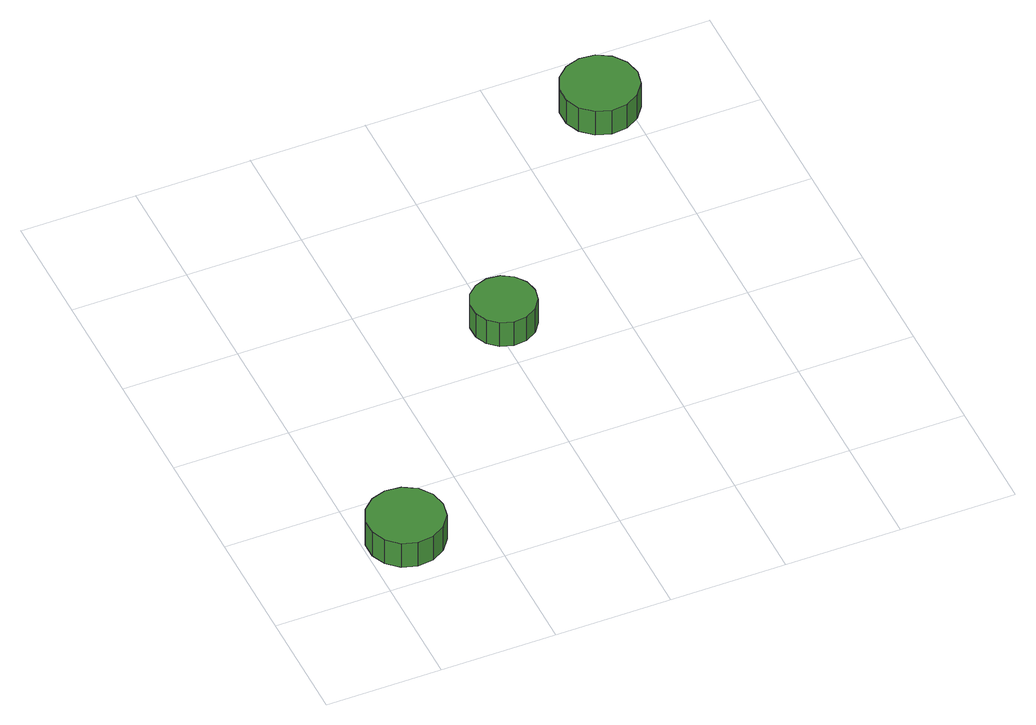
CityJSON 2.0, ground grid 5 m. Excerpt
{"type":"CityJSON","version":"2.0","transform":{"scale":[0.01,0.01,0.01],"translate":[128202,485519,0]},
"CityObjects":{
"tree1":{"type":"SolitaryVegetationObject","attributes":{"function":"something"},"geometry":[{"type":"MultiSurface","lod":"1","boundaries":[[[0,1,2,3,4,5,6,7,8,9,10,11,12,13,14]],[[15,16,17,18,19,20,21,22,23,24,25,26,27,28,29]],[[0,29,28,1]],[[1,28,27,2]],[[2,27,26,3]],[[3,26,25,4]],[[4,25,24,5]],[[5,24,23,6]],[[6,23,22,7]],[[7,22,21,8]],[[8,21,20,9]],[[9,20,19,10]],[[10,19,18,11]],[[11,18,17,12]],[[12,17,16,13]],[[13,16,15,14]],[[14,15,29,0]]]}]},
"tree2":{"type":"SolitaryVegetationObject","attributes":{"function":"something"},"geometry":[{"type":"MultiSurface","lod":"1","boundaries":[[[30,31,32,33,34,35,36,37,38,39,40,41,42,43,44]],[[45,46,47,48,49,50,51,52,53,54,55,56,57,58,59]],[[30,59,58,31]],[[31,58,57,32]],[[32,57,56,33]],[[33,56,55,34]],[[34,55,54,35]],[[35,54,53,36]],[[36,53,52,37]],[[37,52,51,38]],[[38,51,50,39]],[[39,50,49,40]],[[40,49,48,41]],[[41,48,47,42]],[[42,47,46,43]],[[43,46,45,44]],[[44,45,59,30]]]}]},
"tree3":{"type":"SolitaryVegetationObject","attributes":{"function":"something"},"geometry":[{"type":"MultiSurface","lod":"1","boundaries":[[[60,61,62,63,64,65,66,67,68,69,70,71,72,73,74]],[[75,76,77,78,79,80,81,82,83,84,85,86,87,88,89]],[[60,89,88,61]],[[61,88,87,62]],[[62,87,86,63]],[[63,86,85,64]],[[64,85,84,65]],[[65,84,83,66]],[[66,83,82,67]],[[67,82,81,68]],[[68,81,80,69]],[[69,80,79,70]],[[70,79,78,71]],[[71,78,77,72]],[[72,77,76,73]],[[73,76,75,74]],[[74,75,89,60]]]}]}
},
"vertices":[
[342,248,175],[328,315,175],[288,371,175],[228,405,175],[160,412,175],[95,391,175],[44,345,175],[16,283,175],[16,214,175],[44,151,175],[95,106,175],[160,84,175],[228,92,175],[288,126,175],[328,181,175],[328,181,46],[288,126,46],[228,92,46],[160,84,46],[95,106,46],[44,151,46],[16,214,46],[16,283,46],[44,345,46],[95,391,46],[160,412,46],[228,405,46],[288,371,46],[328,315,46],[342,248,46],
[1179,1234,174],[1167,1290,174],[1133,1336,174],[1084,1365,174],[1027,1371,174],[972,1353,174],[929,1315,174],[906,1263,174],[906,1205,174],[929,1153,174],[972,1114,174],[1027,1097,174],[1084,1103,174],[1133,1131,174],[1167,1178,174],[1167,1178,45],[1133,1131,45],[1084,1103,45],[1027,1097,45],[972,1114,45],[929,1153,45],[906,1205,45],[906,1263,45],[929,1315,45],[972,1353,45],[1027,1371,45],[1084,1365,45],[1133,1336,45],[1167,1290,45],[1179,1234,45],
[2056,2208,188],[2042,2275,188],[2001,2331,188],[1942,2365,188],[1874,2372,188],[1809,2351,188],[1758,2305,188],[1730,2243,188],[1730,2174,188],[1758,2112,188],[1809,2066,188],[1874,2045,188],[1942,2052,188],[2001,2086,188],[2042,2141,188],[2042,2141,59],[2001,2086,59],[1942,2052,59],[1874,2045,59],[1809,2066,59],[1758,2112,59],[1730,2174,59],[1730,2243,59],[1758,2305,59],[1809,2351,59],[1874,2372,59],[1942,2365,59],[2001,2331,59],[2042,2275,59],[2056,2208,59]
]}
